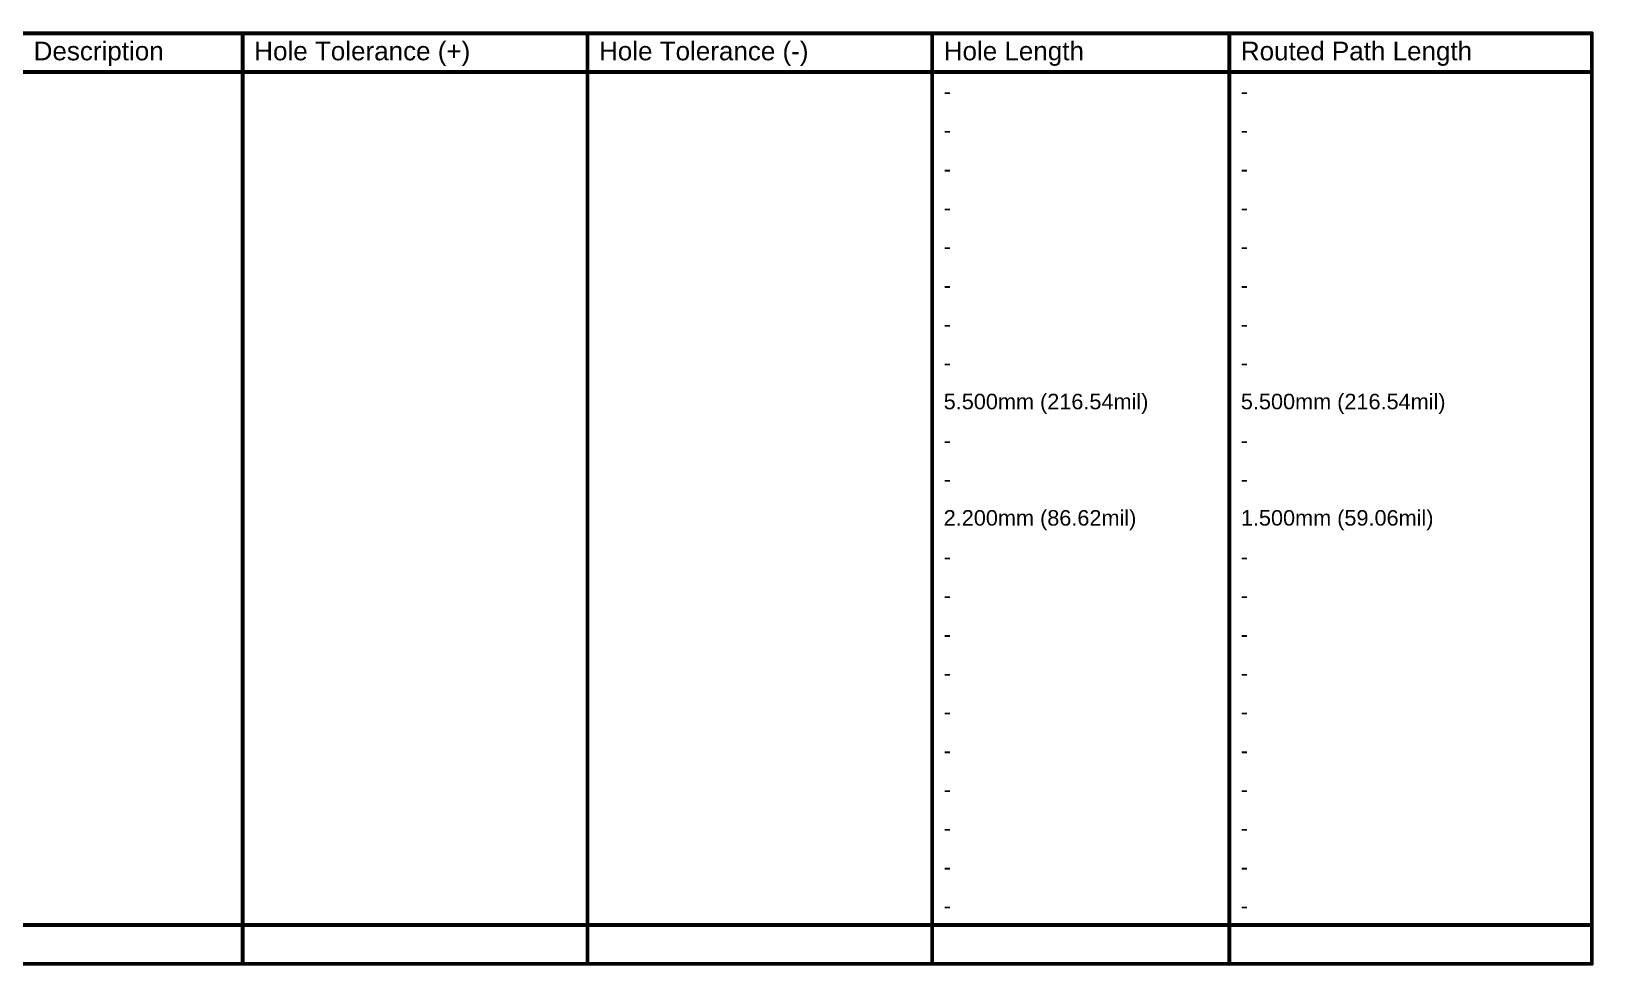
# Model space of a CAD drawing. Header units: inches. Extents: x 68 to 568, y 3 to 460.
# Drawn here: x 290.8 to 444.3, y 368.5 to 460.3 of the extents above; entities that cross this region are included whole.
import ezdxf

# ---------------------------------------------------------------- set-up
doc = ezdxf.new("R2010")
doc.units = ezdxf.units.IN
doc.layers.add('Drill Drawing', color=1, linetype='Continuous')
doc.styles.add('Arial', font='', dxfattribs={"height": 0.2})
doc.styles.get('Arial').set_extended_font_data('Arial')

msp = doc.modelspace()

# ---------------------------------------------------------------- linework, layer by layer
at = {"layer": 'Drill Drawing'}
for points in [[(69.28, 460.09, 0.381, 0.381, 0), (444.13, 460.09, 0.381, 0.381, 0)], [(311.55, 368.65, 0.381, 0.381, 0), (311.55, 460.09, 0.381, 0.381, 0)], [(345.43, 368.65, 0.381, 0.381, 0), (345.43, 460.09, 0.381, 0.381, 0)], [(379.3, 368.65, 0.381, 0.381, 0), (379.3, 460.09, 0.381, 0.381, 0)], [(408.5, 368.65, 0.381, 0.381, 0), (408.5, 460.09, 0.381, 0.381, 0)], [(444.13, 368.65, 0.381, 0.381, 0), (444.13, 460.09, 0.381, 0.381, 0)], [(69.28, 456.28, 0.381, 0.381, 0), (444.13, 456.28, 0.381, 0.381, 0)], [(69.28, 372.46, 0.381, 0.381, 0), (444.13, 372.46, 0.381, 0.381, 0)], [(69.28, 368.65, 0.381, 0.381, 0), (444.13, 368.65, 0.381, 0.381, 0)]]:
    msp.add_lwpolyline(points, format="xyseb", dxfattribs=at)
for points in [[(311.46, 460.09, 0.191, 0.191, 1), (311.65, 460.09, 0.191, 0.191, 1)], [(345.33, 460.09, 0.191, 0.191, 1), (345.52, 460.09, 0.191, 0.191, 1)], [(379.2, 460.09, 0.191, 0.191, 1), (379.39, 460.09, 0.191, 0.191, 1)], [(408.4, 460.09, 0.191, 0.191, 1), (408.6, 460.09, 0.191, 0.191, 1)], [(444.03, 460.09, 0.191, 0.191, 1), (444.22, 460.09, 0.191, 0.191, 1)], [(444.03, 460.09, 0.191, 0.191, 1), (444.22, 460.09, 0.191, 0.191, 1)], [(444.03, 456.28, 0.191, 0.191, 1), (444.22, 456.28, 0.191, 0.191, 1)], [(444.03, 372.46, 0.191, 0.191, 1), (444.22, 372.46, 0.191, 0.191, 1)], [(311.46, 368.65, 0.191, 0.191, 1), (311.65, 368.65, 0.191, 0.191, 1)], [(345.33, 368.65, 0.191, 0.191, 1), (345.52, 368.65, 0.191, 0.191, 1)], [(379.2, 368.65, 0.191, 0.191, 1), (379.39, 368.65, 0.191, 0.191, 1)], [(408.4, 368.65, 0.191, 0.191, 1), (408.6, 368.65, 0.191, 0.191, 1)], [(444.03, 368.65, 0.191, 0.191, 1), (444.22, 368.65, 0.191, 0.191, 1)], [(444.03, 368.65, 0.191, 0.191, 1), (444.22, 368.65, 0.191, 0.191, 1)]]:
    msp.add_lwpolyline(points, format="xyseb", close=True, dxfattribs=at)

# ---------------------------------------------------------------- texts
at = {"layer": 'Drill Drawing', "style": 'Arial'}
for s, height, p in [('Description', 1.8288, (291.01, 457.43)), ('Hole Tolerance (+)', 1.8288, (312.69, 457.43)), ('Hole Tolerance (-)', 1.8288, (346.57, 457.43)), ('Hole Length', 1.8288, (380.44, 457.43)), ('Routed Path Length', 1.8288, (409.64, 457.43)), ('-', 1.52, (380.44, 453.62)), ('-', 1.52, (409.64, 453.62)), ('-', 1.52, (380.44, 449.81)), ('-', 1.52, (409.64, 449.81)), ('-', 1.52, (380.44, 446)), ('-', 1.52, (409.64, 446)), ('-', 1.52, (380.44, 442.19)), ('-', 1.52, (409.64, 442.19)), ('-', 1.52, (380.44, 438.38)), ('-', 1.52, (409.64, 438.38)), ('-', 1.52, (380.44, 434.57)), ('-', 1.52, (409.64, 434.57)), ('-', 1.52, (380.44, 430.76)), ('-', 1.52, (409.64, 430.76)), ('-', 1.52, (380.44, 426.95)), ('-', 1.52, (409.64, 426.95)), ('5.500mm (216.54mil)', 1.524, (380.44, 423.14)), ('5.500mm (216.54mil)', 1.524, (409.64, 423.14)), ('-', 1.52, (380.44, 419.33)), ('-', 1.52, (409.64, 419.33)), ('-', 1.52, (380.44, 415.52)), ('-', 1.52, (409.64, 415.52)), ('2.200mm (86.62mil)', 1.524, (380.44, 411.71)), ('1.500mm (59.06mil)', 1.524, (409.64, 411.71)), ('-', 1.52, (380.44, 407.9)), ('-', 1.52, (409.64, 407.9)), ('-', 1.52, (380.44, 404.09)), ('-', 1.52, (409.64, 404.09)), ('-', 1.52, (380.44, 400.28)), ('-', 1.52, (409.64, 400.28)), ('-', 1.52, (380.44, 396.47)), ('-', 1.52, (409.64, 396.47)), ('-', 1.52, (380.44, 392.66)), ('-', 1.52, (409.64, 392.66)), ('-', 1.52, (380.44, 388.85)), ('-', 1.52, (409.64, 388.85)), ('-', 1.52, (380.44, 385.04)), ('-', 1.52, (409.64, 385.04)), ('-', 1.52, (380.44, 381.23)), ('-', 1.52, (409.64, 381.23)), ('-', 1.52, (380.44, 377.42)), ('-', 1.52, (409.64, 377.42)), ('-', 1.52, (380.44, 373.61)), ('-', 1.52, (409.64, 373.61))]:
    msp.add_text(s, height=height, dxfattribs=at).set_placement(p)

doc.saveas('drawing.dxf')
